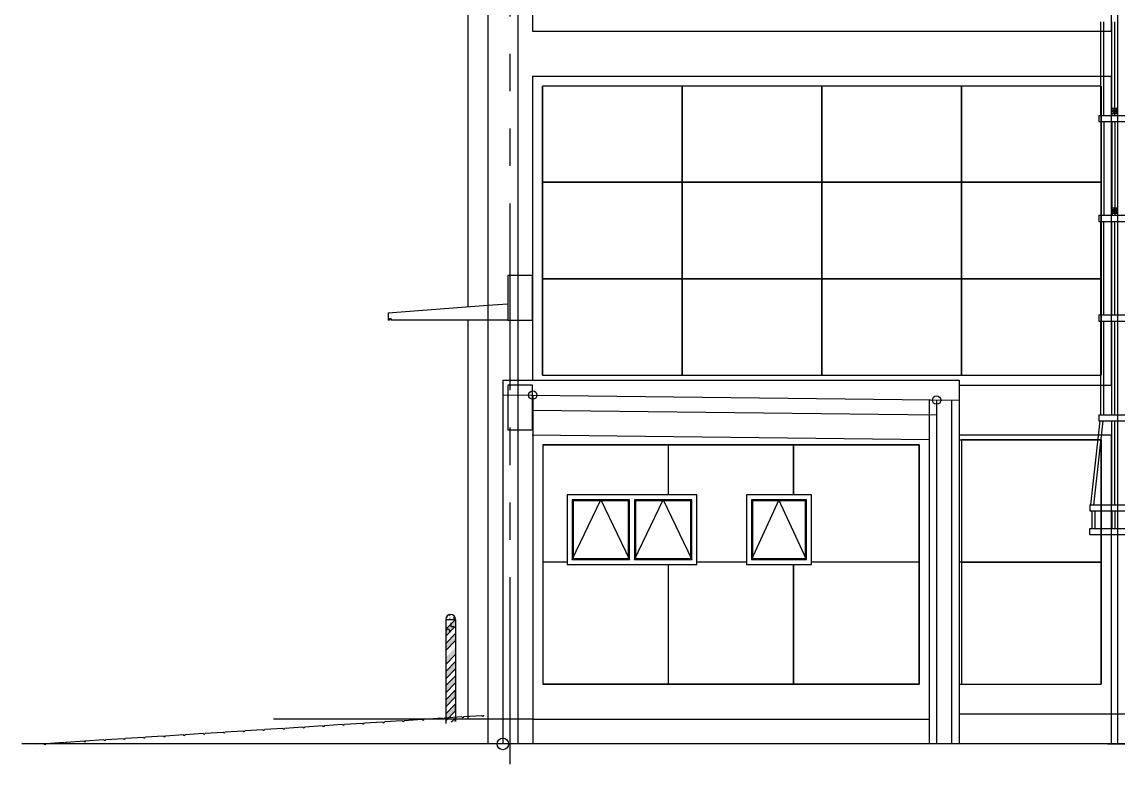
# Model space of a CAD drawing. Header units: inches. Extents: x 10298 to 58665, y -34908 to 21181.
# Drawn here: x 40036 to 51027, y -34836 to -27391 of the extents above; entities that cross this region are included whole.
import ezdxf

# ---------------------------------------------------------------- set-up
doc = ezdxf.new("R2010")
doc.units = ezdxf.units.IN
doc.header["$MEASUREMENT"] = 0
doc.linetypes.add('PHANTOM', pattern=[2.5, 1.25, -0.25, 0.25, -0.25, 0.25, -0.25])
doc.layers.add('M-DIM', color=8, linetype='Continuous')
doc.layers.add('M-X-BKGD', color=8, linetype='Continuous')

# ---------------------------------------------------------------- blocks, each defined once
blk = doc.blocks.new('GRTID 3')
at = {"layer": 'M-DIM', "linetype": 'PHANTOM', "ltscale": 1500}
blk.add_line((67209, -24430), (67209, -6018), dxfattribs=at)

msp = doc.modelspace()

# ---------------------------------------------------------------- hatches: boundary and pattern name
at = {"layer": 'M-X-BKGD'}
h = msp.add_hatch(color=256, dxfattribs=at)
h.paths.add_polyline_path([(44385, -33384), (44385, -33454), (44285, -33554), (44285, -33484)])
h.paths.add_polyline_path([(44385, -33525), (44385, -33596), (44285, -33696), (44285, -33625)])
h.paths.add_polyline_path([(44385, -33667), (44385, -33737), (44285, -33837), (44285, -33767)])
h.paths.add_polyline_path([(44385, -33808), (44385, -33879), (44285, -33979), (44285, -33908)])
h.paths.add_polyline_path([(44385, -33949), (44385, -34020), (44285, -34120), (44285, -34049)])
h.paths.add_polyline_path([(44285, -34191), (44309, -34167), (44379, -34167), (44285, -34262)])
h.paths.add_polyline_path([(44385, -34091), (44385, -34162), (44379, -34167), (44309, -34167)])
h.paths.add_polyline_path([(44285, -34332), (44385, -34232), (44385, -34303), (44285, -34403)])
h.paths.add_polyline_path([(44385, -34408), (44341, -34417), (44385, -34374)])

# ---------------------------------------------------------------- linework, layer by layer
for p, q in [((44507, -23261), (44507, -30249)), ((44707, -23261), (44707, -34634)), ((45007, -23261), (45007, -30984)), ((45157, -26284), (45157, -27484)), ((50957, -26284), (50957, -27484)), ((50958, -26284), (50958, -27484)), ((51022, -26591), (51022, -27923)), ((50854, -28331), (50854, -27391)), ((50884, -28331), (50884, -27391)), ((50964, -28331), (50964, -27391)), ((50994, -28331), (50994, -27391)), ((45157, -27484), (50958, -27484)), ((51022, -27860), (51022, -34634)), ((45157, -27934), (45157, -30984)), ((45157, -27934), (50958, -27934)), ((50957, -27934), (50957, -31034)), ((50957, -27934), (50957, -31034)), ((50958, -27934), (50958, -31034)), ((50858, -28034), (45257, -28034)), ((45257, -28034), (45257, -30934)), ((45257, -30934), (45257, -28034)), ((46657, -28034), (45257, -28034)), ((45257, -28034), (45257, -29000)), ((46657, -28034), (45257, -28034)), ((45257, -28034), (45257, -29967)), ((46657, -28034), (46657, -30934)), ((48057, -28034), (46657, -28034)), ((46657, -28034), (46657, -29000)), ((46657, -29000), (46657, -28034)), ((48057, -28034), (46657, -28034)), ((46657, -28034), (46657, -29967)), ((46657, -29967), (46657, -28034)), ((48057, -28034), (48057, -30934)), ((49457, -28034), (48057, -28034)), ((48057, -28034), (48057, -29000)), ((48057, -29000), (48057, -28034)), ((49457, -28034), (48057, -28034)), ((48057, -28034), (48057, -29967)), ((48057, -29967), (48057, -28034)), ((50858, -28034), (49457, -28034)), ((49457, -28034), (49457, -29000)), ((49457, -29000), (49457, -28034)), ((50858, -28034), (49457, -28034)), ((49457, -28034), (49457, -29967)), ((49457, -29967), (49457, -28034)), ((50858, -28034), (50858, -30934)), ((50858, -28034), (50858, -30934)), ((50858, -29000), (50858, -28034)), ((50858, -29967), (50858, -28034)), ((50833, -28331), (51524, -28331)), ((50833, -28331), (50833, -28391)), ((50962, -28260), (50962, -28310)), ((51022, -28260), (50962, -28260)), ((50962, -28310), (51022, -28310)), ((50987, -28270), (50975, -28278)), ((50975, -28278), (50975, -28292)), ((50975, -28292), (50987, -28300)), ((50994, -28281), (50981, -28289)), ((51000, -28278), (50987, -28270)), ((50987, -28300), (51000, -28292)), ((51000, -28292), (51000, -28278)), ((51012, -28310), (51012, -28260)), ((50833, -28391), (51524, -28391)), ((50833, -28391), (51524, -28391)), ((50854, -28391), (50854, -29331)), ((50884, -28391), (50884, -29331)), ((50964, -28391), (50964, -29331)), ((50994, -28391), (50994, -29331)), ((45257, -29000), (50858, -29000)), ((46657, -29000), (45257, -29000)), ((45257, -29000), (45257, -29967)), ((45257, -29000), (46657, -29000)), ((48057, -29000), (46657, -29000)), ((46657, -29000), (46657, -29967)), ((46657, -29967), (46657, -29000)), ((46657, -29000), (48057, -29000)), ((49457, -29000), (48057, -29000)), ((48057, -29000), (48057, -29967)), ((48057, -29967), (48057, -29000)), ((48057, -29000), (49457, -29000)), ((50858, -29000), (49457, -29000)), ((49457, -29000), (49457, -29967)), ((49457, -29967), (49457, -29000)), ((49457, -29000), (50858, -29000)), ((50858, -29967), (50858, -29000)), ((50833, -29331), (51524, -29331)), ((50833, -29331), (50833, -29392)), ((50962, -29260), (50962, -29310)), ((51022, -29260), (50962, -29260)), ((50962, -29310), (51022, -29310)), ((50987, -29270), (50975, -29278)), ((50975, -29278), (50975, -29292)), ((50975, -29292), (50987, -29300)), ((50994, -29281), (50981, -29289)), ((51000, -29278), (50987, -29270)), ((50987, -29300), (51000, -29292)), ((51000, -29292), (51000, -29278)), ((51012, -29310), (51012, -29260)), ((50833, -29392), (51524, -29392)), ((50854, -30331), (50854, -29392)), ((50884, -30331), (50884, -29392)), ((50964, -30331), (50964, -29392)), ((50994, -30331), (50994, -29392)), ((45157, -29934), (44907, -29934)), ((44907, -29934), (44907, -30384)), ((45157, -30384), (45157, -29934)), ((50858, -29967), (45257, -29967)), ((45257, -29967), (50858, -29967)), ((45257, -29967), (46657, -29967)), ((46657, -29967), (45257, -29967)), ((45257, -29967), (45257, -30934)), ((45257, -29967), (46657, -29967)), ((46657, -29967), (48057, -29967)), ((46657, -30934), (46657, -29967)), ((48057, -29967), (46657, -29967)), ((46657, -29967), (46657, -30934)), ((46657, -29967), (48057, -29967)), ((48057, -29967), (49457, -29967)), ((49457, -29967), (48057, -29967)), ((48057, -29967), (48057, -30934)), ((48057, -30934), (48057, -29967)), ((48057, -29967), (49457, -29967)), ((49457, -29967), (50858, -29967)), ((49457, -30934), (49457, -29967)), ((50858, -29967), (49457, -29967)), ((49457, -29967), (49457, -30934)), ((49457, -29967), (50858, -29967)), ((50858, -30934), (50858, -29967)), ((44707, -30234), (44907, -30219)), ((43707, -30309), (44707, -30234)), ((43707, -30309), (43707, -30384)), ((50833, -30331), (51524, -30331)), ((50833, -30331), (50833, -30392)), ((43722, -30384), (43707, -30384)), ((43722, -30369), (43722, -30384)), ((43737, -30369), (43722, -30369)), ((43737, -30369), (43737, -30384)), ((44707, -30384), (43737, -30384)), ((44507, -30384), (44507, -34387)), ((44907, -30384), (44707, -30384)), ((44907, -30384), (45157, -30384)), ((50833, -30392), (51524, -30392)), ((50854, -31331), (50854, -30392)), ((50884, -31331), (50884, -30392)), ((50964, -31331), (50964, -30392)), ((50994, -31331), (50994, -30392)), ((44858, -30984), (44858, -34634)), ((44858, -30984), (49433, -30984)), ((45008, -30984), (45008, -34634)), ((45257, -30934), (50858, -30934)), ((45257, -30934), (46657, -30934)), ((46657, -30934), (48057, -30934)), ((48057, -30934), (49457, -30934)), ((49433, -30984), (49433, -34634)), ((49457, -30934), (50858, -30934)), ((45157, -31034), (44907, -31034)), ((44907, -31034), (44907, -31484)), ((45157, -31484), (45157, -31034)), ((49433, -31034), (50958, -31034)), ((44858, -31132), (49433, -31186)), ((45158, -31134), (45158, -34634)), ((49133, -31183), (49133, -34634)), ((49208, -31184), (49208, -34634)), ((49358, -31184), (49358, -34634)), ((45158, -31285), (49208, -31334)), ((50754, -32234), (50847, -31392)), ((50784, -32237), (50877, -31392)), ((50833, -31331), (51524, -31331)), ((50833, -31331), (50833, -31392)), ((50833, -31392), (51524, -31392)), ((50964, -32234), (50964, -31392)), ((50994, -32234), (50994, -31392)), ((44907, -31484), (45157, -31484)), ((45153, -31534), (49133, -31581)), ((49433, -31534), (50958, -31534)), ((50957, -31534), (50957, -34634)), ((50957, -31534), (50957, -34634)), ((50958, -31534), (50958, -34634)), ((45258, -31634), (45258, -34034)), ((45258, -31634), (49033, -31634)), ((47774, -31634), (45258, -31634)), ((45258, -31634), (45258, -34034)), ((46516, -31634), (46516, -32134)), ((46516, -31634), (46516, -32134)), ((47774, -31634), (47774, -32134)), ((47774, -32134), (47774, -31634)), ((49033, -31634), (47774, -31634)), ((49033, -31634), (49033, -34034)), ((49033, -34034), (49033, -31634)), ((49433, -31584), (50858, -31584)), ((49457, -31584), (49457, -34034)), ((50858, -31584), (49457, -31584)), ((49457, -31584), (49457, -32809)), ((50858, -31584), (50858, -34034)), ((50858, -31584), (50858, -34034)), ((50858, -32809), (50858, -31584)), ((46804, -32134), (45504, -32134)), ((45504, -32134), (45504, -32834)), ((45554, -32784), (45841, -32184)), ((46129, -32184), (45554, -32184)), ((45554, -32184), (45554, -32784)), ((46119, -32194), (45564, -32194)), ((45564, -32194), (45564, -32774)), ((45841, -32184), (46129, -32784)), ((46119, -32774), (46119, -32194)), ((46129, -32784), (46129, -32184)), ((46179, -32784), (46466, -32184)), ((46754, -32184), (46179, -32184)), ((46179, -32184), (46179, -32784)), ((46744, -32194), (46189, -32194)), ((46189, -32194), (46189, -32774)), ((46466, -32184), (46754, -32784)), ((46744, -32774), (46744, -32194)), ((46754, -32784), (46754, -32184)), ((46804, -32834), (46804, -32134)), ((47952, -32134), (47302, -32134)), ((47302, -32134), (47302, -32834)), ((47627, -32184), (47352, -32784)), ((47902, -32184), (47352, -32184)), ((47352, -32184), (47352, -32784)), ((47892, -32194), (47362, -32194)), ((47362, -32194), (47362, -32774)), ((47902, -32784), (47627, -32184)), ((47892, -32774), (47892, -32194)), ((47902, -32784), (47902, -32184)), ((47952, -32834), (47952, -32134)), ((50743, -32234), (51624, -32234)), ((50743, -32234), (50743, -32295)), ((50743, -32295), (51624, -32295)), ((50765, -32295), (50765, -32474)), ((50795, -32295), (50795, -32474)), ((50964, -32295), (50964, -32474)), ((50994, -32295), (50994, -32474)), ((50743, -32534), (50743, -32474)), ((50743, -32474), (51624, -32474)), ((50743, -32534), (51624, -32534)), ((45504, -32809), (45258, -32809)), ((45504, -32809), (45258, -32809)), ((45504, -32834), (46804, -32834)), ((45554, -32784), (46129, -32784)), ((45564, -32774), (46119, -32774)), ((46179, -32784), (46754, -32784)), ((46189, -32774), (46744, -32774)), ((46516, -32834), (46516, -34034)), ((46516, -32834), (46516, -34034)), ((47302, -32809), (46804, -32809)), ((47302, -32809), (46804, -32809)), ((47302, -32834), (47952, -32834)), ((47352, -32784), (47902, -32784)), ((47362, -32774), (47892, -32774)), ((47774, -32834), (47774, -34034)), ((47774, -34034), (47774, -32834)), ((49033, -32809), (47952, -32809)), ((49033, -32809), (47952, -32809)), ((50858, -32809), (49433, -32809)), ((49457, -32809), (50858, -32809)), ((50858, -32809), (49457, -32809)), ((49457, -32809), (49457, -34034)), ((50858, -34034), (50858, -32809)), ((44285, -33384), (44285, -34429)), ((44285, -33384), (44385, -33384)), ((44385, -33384), (44285, -33484)), ((44291, -33361), (44296, -33355)), ((44291, -33361), (44297, -33362)), ((44291, -33368), (44291, -33368)), ((44295, -33364), (44295, -33364)), ((44297, -33362), (44296, -33355)), ((44302, -33383), (44302, -33383)), ((44303, -33358), (44303, -33358)), ((44308, -33365), (44308, -33365)), ((44308, -33383), (44308, -33383)), ((44309, -33342), (44309, -33342)), ((44320, -33356), (44320, -33356)), ((44324, -33337), (44324, -33337)), ((44324, -33343), (44328, -33339)), ((44324, -33343), (44329, -33343)), ((44324, -33380), (44329, -33378)), ((44324, -33380), (44328, -33382)), ((44329, -33343), (44328, -33339)), ((44328, -33382), (44329, -33378)), ((44328, -33380), (44328, -33380)), ((44332, -33361), (44332, -33361)), ((44333, -33365), (44333, -33365)), ((44344, -33337), (44344, -33337)), ((44344, -33361), (44344, -33361)), ((44347, -33352), (44347, -33352)), ((44349, -33376), (44349, -33376)), ((44365, -33372), (44371, -33367)), ((44365, -33372), (44372, -33373)), ((44370, -33367), (44370, -33367)), ((44372, -33373), (44371, -33367)), ((44372, -33374), (44372, -33374)), ((44373, -33354), (44373, -33354)), ((44379, -33379), (44379, -33379)), ((44385, -33384), (44385, -34408)), ((44385, -33454), (44285, -33554)), ((44289, -33512), (44289, -33500)), ((44327, -33512), (44327, -33500)), ((44341, -33460), (44341, -33420)), ((44368, -33460), (44341, -33460)), ((44385, -33525), (44285, -33625)), ((44385, -33596), (44285, -33696)), ((44385, -33737), (44285, -33837)), ((44385, -33808), (44285, -33908)), ((44385, -33879), (44285, -33979)), ((44385, -33949), (44285, -34049)), ((44385, -33949), (44285, -34049)), ((44385, -34020), (44285, -34120)), ((44285, -34049), (44285, -34120)), ((49033, -34034), (45258, -34034)), ((45258, -34034), (49033, -34034)), ((49433, -34034), (50858, -34034)), ((49457, -34034), (50858, -34034)), ((44385, -34091), (44285, -34191)), ((44385, -34091, 0), (44285, -34191, 0)), ((44385, -34162), (44285, -34262)), ((44385, -34162, 0), (44285, -34262, 0)), ((44385, -34162, 0), (44385, -34091, 0)), ((44285, -34191, 0), (44285, -34191, 0)), ((44285, -34191, 0), (44285, -34262, 0)), ((44385, -34232), (44285, -34332)), ((44385, -34232, 0), (44285, -34332, 0)), ((44385, -34303, 0), (44385, -34232, 0)), ((45158, -34384), (42557, -34384)), ((43670, -34410), (43850, -34398)), ((43870, -34397), (44049, -34386)), ((44069, -34384), (44249, -34373)), ((44269, -34371), (44448, -34360)), ((44385, -34303), (44285, -34403)), ((44385, -34303, 0), (44285, -34403, 0)), ((44285, -34332, 0), (44285, -34332, 0)), ((44285, -34332, 0), (44285, -34403, 0)), ((44385, -34374), (44341, -34417)), ((44385, -34374), (44341, -34417)), ((44385, -34408), (44385, -34374)), ((44468, -34359), (44648, -34347)), ((45158, -34384), (49133, -34384)), ((53433, -34334), (49433, -34334)), ((41874, -34525), (42053, -34514)), ((42073, -34512), (42253, -34501)), ((42273, -34500), (42452, -34488)), ((42472, -34487), (42652, -34475)), ((42672, -34474), (42852, -34462)), ((42872, -34461), (43051, -34450)), ((43071, -34448), (43251, -34437)), ((43271, -34436), (43450, -34424)), ((43470, -34423), (43650, -34411)), ((40277, -34628), (40457, -34616)), ((40477, -34615), (40856, -34590)), ((40876, -34589), (41055, -34578)), ((41075, -34576), (41255, -34565)), ((41275, -34564), (41455, -34552)), ((41474, -34551), (41654, -34539)), ((41674, -34538), (41854, -34526)), ((58615, -34634), (40036, -34634)), ((40182, -34634), (40257, -34629)), ((51022, -34634), (50922, -34634)), ((50922, -34634), (51442, -34634))]:
    msp.add_line(p, q, dxfattribs=at)
for centre, radius in [((50987, -28285), 8), ((50987, -29285), 8), ((45158, -31134), 42.7), ((49208, -31184), 42.7), ((44858, -34634), 57.9)]:
    msp.add_circle(centre, radius, dxfattribs=at)
for centre, radius, start, end in [((44335, -33384), 50, 0, 180), ((44307, -33501), 17.9, 86.7815, 178.0993), ((44309, -33501), 17.9, 1.9007, 93.2185), ((43860, -34398), 10, 183.6715, 3.6715), ((44059, -34385), 10, 183.6715, 3.6715), ((44259, -34372), 10, 183.6715, 3.6715), ((44458, -34359), 10, 183.6715, 3.6715), ((44658, -34346), 10, 183.6715, 268.2914), ((44658, -34346), 10, 268.2914, 3.6715), ((42063, -34513), 10, 183.6715, 3.6715), ((42263, -34500), 10, 183.6715, 3.6715), ((42462, -34487), 10, 183.6715, 3.6715), ((42662, -34475), 10, 183.6715, 3.6715), ((42862, -34462), 10, 183.6715, 3.6715), ((43061, -34449), 10, 183.6715, 3.6715), ((43261, -34436), 10, 183.6715, 3.6715), ((43460, -34423), 10, 183.6715, 3.6715), ((43660, -34411), 10, 183.6715, 3.6715), ((40467, -34615), 10, 183.6715, 3.6715), ((40666, -34603), 10, 183.6715, 3.6715), ((40866, -34590), 10, 183.6715, 3.6715), ((41065, -34577), 10, 183.6715, 3.6715), ((41265, -34564), 10, 183.6715, 3.6715), ((41465, -34551), 10, 183.6715, 3.6715), ((41664, -34539), 10, 183.6715, 3.6715), ((41864, -34526), 10, 183.6715, 3.6715), ((40267, -34628), 10, 183.6715, 3.6715)]:
    msp.add_arc(centre, radius, start, end, dxfattribs=at)
for p in [(45257, -29000), (45257, -29967), (46516, -31634), (47774, -31634)]:
    msp.add_point(p, dxfattribs=at)

# ---------------------------------------------------------------- block references
msp.add_blockref('GRTID 3', (-22276, -10406), dxfattribs=at)

doc.saveas('drawing.dxf')
